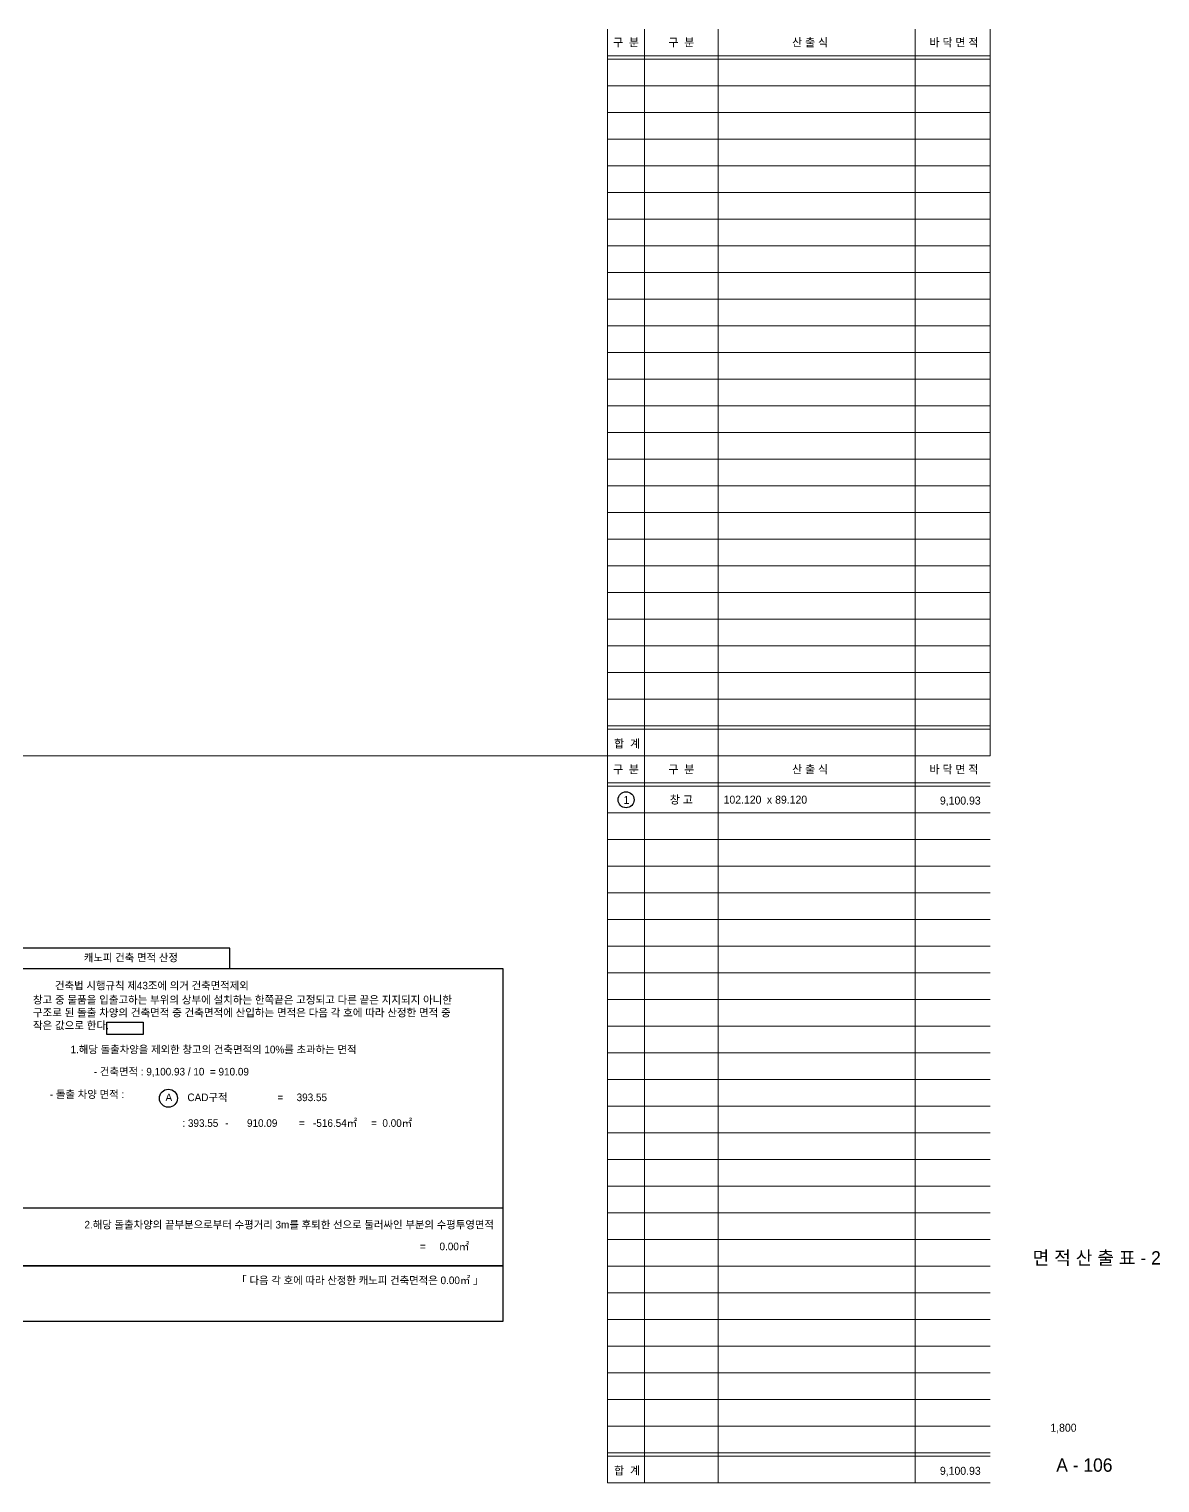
# Model space of a CAD drawing. Header units: millimetres. Extents: x 1215974 to 3657559, y -3188609 to -2371109.
# Drawn here: x 3021440 to 3657559, y -3188609 to -2371109 of the extents above; entities that cross this region are included whole.
import ezdxf
from ezdxf.enums import TextEntityAlignment as Align

# ---------------------------------------------------------------- set-up
doc = ezdxf.new("R2010")
doc.units = ezdxf.units.MM
doc.header["$LTSCALE"] = 200
for name, color, linetype in [('3TEX', 3, 'Continuous'), ('4A.TEC FORM-TEXT', 3, 'Continuous'), ('4A.TEC TEXT 2', 3, 'Continuous'), ('DI', 1, 'Continuous'), ('SHEET', 7, 'Continuous'), ('WINDOW', 6, 'Continuous')]:
    doc.layers.add(name, color=color, linetype=linetype)
doc.styles.add('나눔고딕', font='')
doc.styles.add('돋움', font='')
doc.styles.get('나눔고딕').set_extended_font_data('Dotum')
doc.styles.get('돋움').set_extended_font_data('Dotum')

msp = doc.modelspace()

# ---------------------------------------------------------------- linework, layer by layer
at = {"layer": '3TEX'}
msp.add_lwpolyline([(3065244, -2929615), (3085552, -2929615), (3085552, -2936551), (3065244, -2936551)], close=True, dxfattribs=at)
at = {"layer": 'DI', "color": 7, "ltscale": 10}
for points in [[(3015957, -2899403), (3134358, -2899403), (3134358, -2887831), (3015957, -2887831)], [(3015957, -2899403), (3287920, -2899403), (3287920, -3066502), (3015957, -3066502)], [(3015957, -3066502), (3287920, -3066502), (3287920, -3097773), (3015957, -3097773)]]:
    msp.add_lwpolyline(points, close=True, dxfattribs=at)
msp.add_lwpolyline([(3015957, -3033997), (3287920, -3033997)], dxfattribs=at)
at = {"layer": 'SHEET', "color": 2, "lineweight": 0}
for p, q in [((3346899, -2371109), (3346899, -2779859)), ((3561974, -2371109), (3561974, -2779859)), ((3561974, -2779859), (3561974, -2371109)), ((2475974, -2779859), (3561974, -2779859)), ((3346899, -2779859), (3346899, -3188609)), ((3561974, -3188609), (3346899, -3188609))]:
    msp.add_line(p, q, dxfattribs=at)
at = {"layer": 'SHEET', "color": 8, "lineweight": 0}
for p, q in [((3367582, -2371109), (3367582, -2779859)), ((3519963, -2371109), (3519963, -2779859)), ((3561974, -2402984), (3346899, -2402984)), ((3561974, -2417984), (3346899, -2417984)), ((3561974, -2432984), (3346899, -2432984)), ((3561974, -2447984), (3346899, -2447984)), ((3561974, -2462984), (3346899, -2462984)), ((3561974, -2477984), (3346899, -2477984)), ((3561974, -2492984), (3346899, -2492984)), ((3561974, -2507984), (3346899, -2507984)), ((3561974, -2522984), (3346899, -2522984)), ((3561974, -2537984), (3346899, -2537984)), ((3561974, -2552984), (3346899, -2552984)), ((3561974, -2567984), (3346899, -2567984)), ((3561974, -2582984), (3346899, -2582984)), ((3561974, -2597984), (3346899, -2597984)), ((3561974, -2612984), (3346899, -2612984)), ((3561974, -2627984), (3346899, -2627984)), ((3561974, -2642984), (3346899, -2642984)), ((3561974, -2657984), (3346899, -2657984)), ((3561974, -2672984), (3346899, -2672984)), ((3561974, -2687984), (3346899, -2687984)), ((3561974, -2702984), (3346899, -2702984)), ((3561974, -2717984), (3346899, -2717984)), ((3561974, -2732984), (3346899, -2732984)), ((3561974, -2747984), (3346899, -2747984)), ((3367582, -2779859), (3367582, -3188609)), ((3519963, -2779859), (3519963, -3188609)), ((3561974, -2811734), (3346899, -2811734)), ((3561974, -2826734), (3346899, -2826734)), ((3561974, -2841734), (3346899, -2841734)), ((3561974, -2856734), (3346899, -2856734)), ((3561974, -2871734), (3346899, -2871734)), ((3561974, -2886734), (3346899, -2886734)), ((3561974, -2901734), (3346899, -2901734)), ((3561974, -2916734), (3346899, -2916734)), ((3561974, -2931734), (3346899, -2931734)), ((3561974, -2946734), (3346899, -2946734)), ((3561974, -2961734), (3346899, -2961734)), ((3561974, -2976734), (3346899, -2976734)), ((3561974, -2991734), (3346899, -2991734)), ((3561974, -3006734), (3346899, -3006734)), ((3561974, -3021734), (3346899, -3021734)), ((3561974, -3036734), (3346899, -3036734)), ((3561974, -3051734), (3346899, -3051734)), ((3561974, -3066734), (3346899, -3066734)), ((3561974, -3081734), (3346899, -3081734)), ((3561974, -3096734), (3346899, -3096734)), ((3561974, -3111734), (3346899, -3111734)), ((3561974, -3126734), (3346899, -3126734)), ((3561974, -3141734), (3346899, -3141734)), ((3561974, -3156734), (3346899, -3156734))]:
    msp.add_line(p, q, dxfattribs=at)
at = {"layer": 'SHEET', "lineweight": 0}
for p, q in [((3409126, -2371109), (3409126, -2779859)), ((3561974, -2386109), (3346899, -2386109)), ((3561974, -2387984), (3346899, -2387984)), ((3561974, -2762984), (3346899, -2762984)), ((3561974, -2764859), (3346899, -2764859)), ((3561974, -2779859), (3346899, -2779859)), ((3561974, -2779859), (3346899, -2779859)), ((3409126, -2779859), (3409126, -3188609)), ((3561974, -2794859), (3346899, -2794859)), ((3561974, -2796734), (3346899, -2796734)), ((3561974, -3171734), (3346899, -3171734)), ((3561974, -3173609), (3346899, -3173609)), ((3561974, -3188609), (3346899, -3188609)), ((3561974, -3188609), (3346899, -3188609))]:
    msp.add_line(p, q, dxfattribs=at)
at = {"layer": 'WINDOW', "color": 1}
for centre, radius in [((3357241, -2804449), 4500), ((3099840, -2972287), 5055)]:
    msp.add_circle(centre, radius, dxfattribs=at)

# ---------------------------------------------------------------- texts
at = {"layer": '3TEX', "style": '돋움'}
for s, p in [('구  분', (3357241, -2378609)), ('구  분', (3388354, -2378609)), ('산 출 식', (3460795, -2378609)), ('바 닥 면 적', (3541718, -2378609)), ('구  분', (3357241, -2787359)), ('구  분', (3388354, -2787359)), ('산 출 식', (3460795, -2787359)), ('바 닥 면 적', (3541718, -2787359)), ('창 고', (3388354, -2804449))]:
    msp.add_text(s, height=4500, dxfattribs=at).set_placement(p, align=Align.MIDDLE_CENTER)
for s, height, p in [('합  계', 4500, (3357834, -2775180)), ('1', 4500, (3357466, -2806812)), ('A', 4277, (3100054, -2973929)), ('합  계', 4500, (3357834, -3183930))]:
    msp.add_text(s, height=height, dxfattribs=at).set_placement(p, align=Align.CENTER)
for s, height, p in [('102.120', 4500, (3412126, -2806661)), ('x', 4500, (3436451, -2806661)), ('89.120', 4500, (3441108, -2806661)), ('- 돌출 차양 면적 : ', 4276.8, (3033116, -2972212)), ('CAD구적', 4276.8, (3110513, -2973929)), ('=', 4277, (3161151, -2973929))]:
    msp.add_text(s, height=height, dxfattribs=at).set_placement(p)
at = {"layer": '3TEX', "color": 2, "style": '돋움'}
for p in [(3556725, -2807179), (3556725, -3184054)]:
    msp.add_text('9,100.93', height=4500, dxfattribs=at).set_placement(p, align=Align.RIGHT)
at = {"layer": '3TEX', "style": '돋움'}
for s, height, p in [('캐노피 건축 면적 산정', 4276.8, (3105185, -2895379)), (' 건축법 시행규칙 제43조에 의거 건축면적제외', 4276.8, (3145079, -2911101)), ('1.해당 돌출차양을 제외한 창고의 건축면적의 10%%%를 초과하는 면적', 4276.8, (3205658, -2947044)), ('- 건축면적 : 9,100.93 / 10  = 910.09', 4276.8, (3145114, -2959499)), ('393.55', 4276.8, (3189052, -2973929)), ('=   -516.54㎡', 4276.8, (3205983, -2988397)), ('=  0.00㎡', 4276.8, (3236914, -2988397)), (': 393.55', 4276.8, (3127905, -2988397)), ('-', 4277, (3133661, -2988397)), ('910.09', 4276.8, (3161118, -2988397)), ('2.해당 돌출차양의 끝부분으로부터 수평거리 3m를 후퇴한 선으로 둘러싸인 부분의 수평투영면적', 4276.8, (3282947, -3045542)), ('=     0.00㎡', 4276.8, (3269038, -3057768)), ('「 다음 각 호에 따라 산정한 캐노피 건축면적은 0.00㎡ 」', 4276.8, (3277020, -3076814))]:
    msp.add_text(s, height=height, dxfattribs=at).set_placement(p, align=Align.RIGHT)
at = {"layer": '4A.TEC FORM-TEXT', "style": '돋움'}
msp.add_text('A - 106', height=7500, dxfattribs=at).set_placement((3615057, -3182312), align=Align.CENTER)
at = {"layer": '4A.TEC TEXT 2', "style": '나눔고딕'}
for s, height, p in [('면 적 산 출 표 - 2', 7500, (3621984, -3065805)), ('1,800', 4500, (3603298, -3159812))]:
    msp.add_text(s, height=height, dxfattribs=at).set_placement(p, align=Align.CENTER)
at = {"layer": 'DI', "ltscale": 10, "insert": (3023635, -2914812), "char_height": 4320, "width": 245427.84, "attachment_point": 1, "style": '돋움'}
msp.add_mtext('창고 중 물품을 입출고하는 부위의 상부에 설치하는 한쪽끝은 고정되고 다른 끝은 지지되지 아니한 구조로 된 돌출 차양의 건축면적 중 건축면적에 산입하는 면적은 다음 각 호에 따라 산정한 면적 중 작은 값으로 한다.', dxfattribs=at)

doc.saveas('drawing.dxf')
